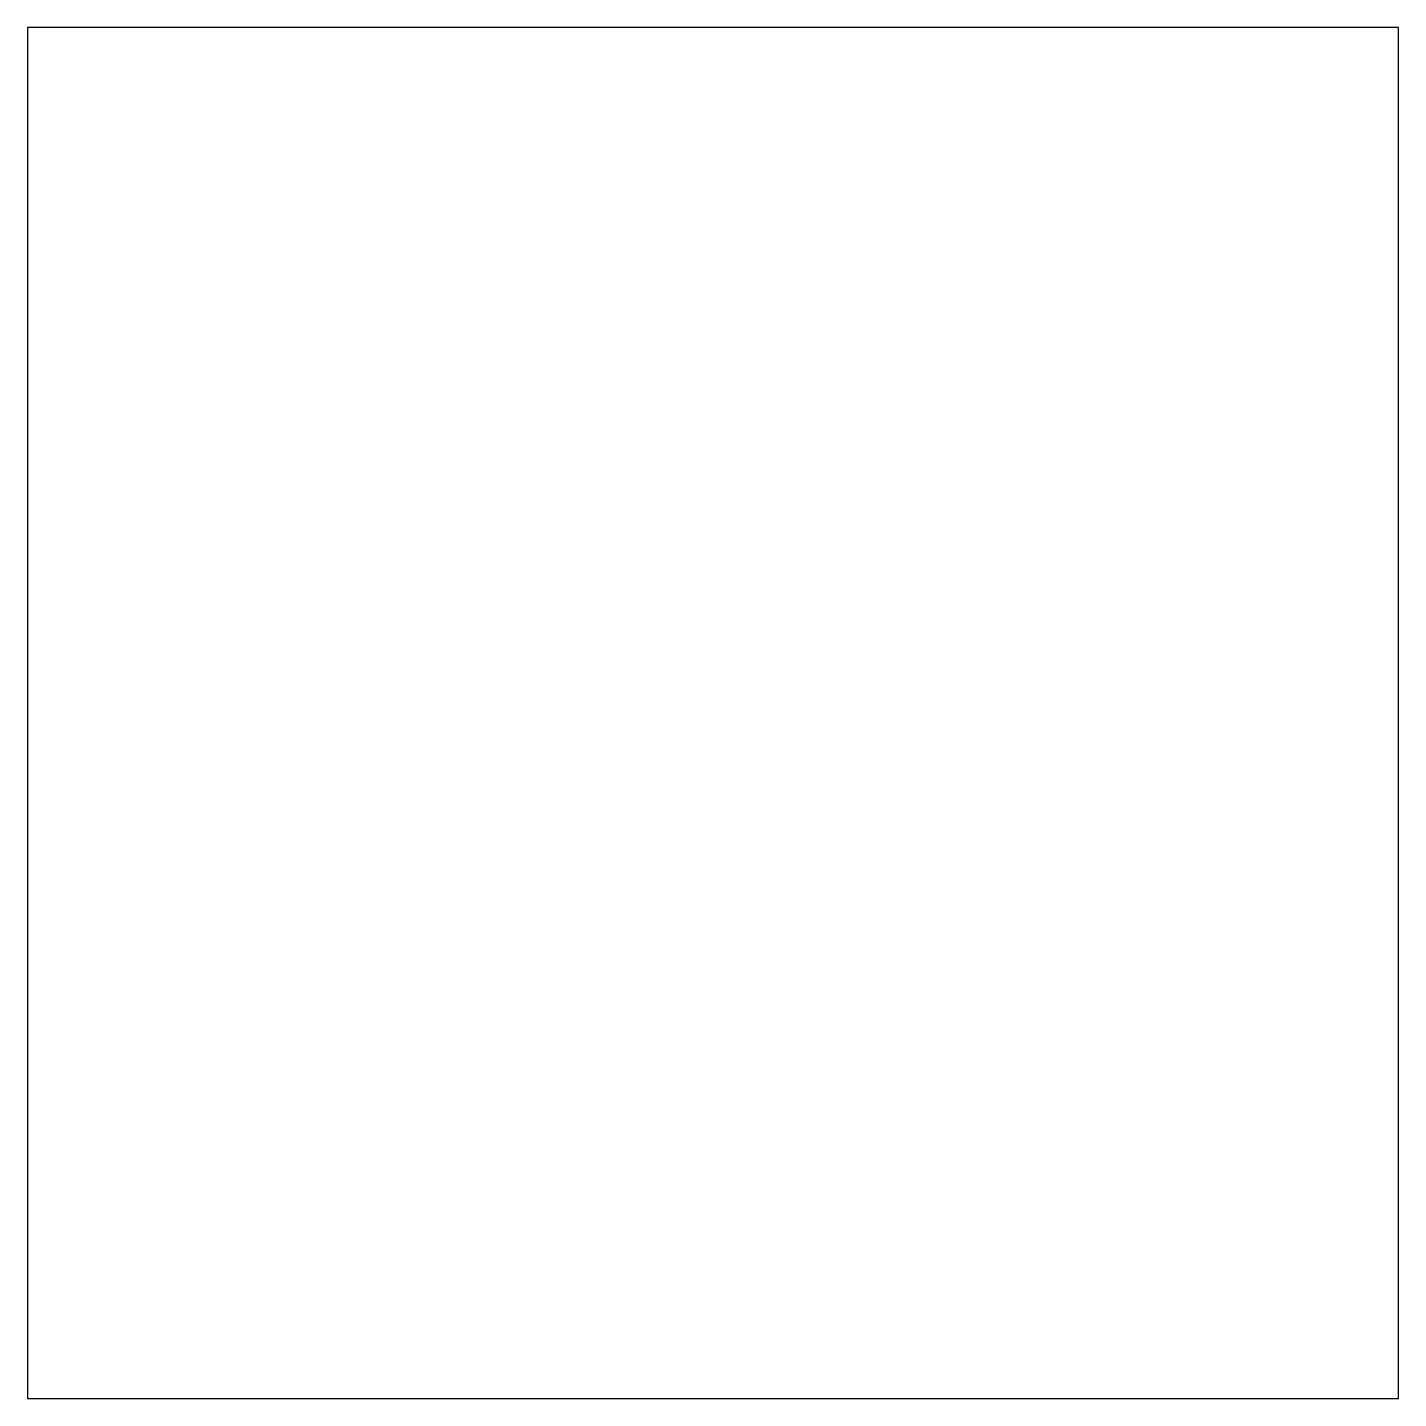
# Model space of a CAD drawing. Header units: millimetres. Extents: x -440 to -240, y 40 to 240.
import ezdxf

# ---------------------------------------------------------------- set-up
doc = ezdxf.new("R2010")
doc.units = ezdxf.units.MM

msp = doc.modelspace()

# ---------------------------------------------------------------- linework, layer by layer
at = {"color": 7, "linetype": 'Continuous', "lineweight": 25}
for p, q in [((-440, 239.5), (-440, 39.5)), ((-240, 239.5), (-440, 239.5)), ((-240, 39.5), (-240, 239.5)), ((-440, 39.5), (-240, 39.5))]:
    msp.add_line(p, q, dxfattribs=at)

doc.saveas('drawing.dxf')
